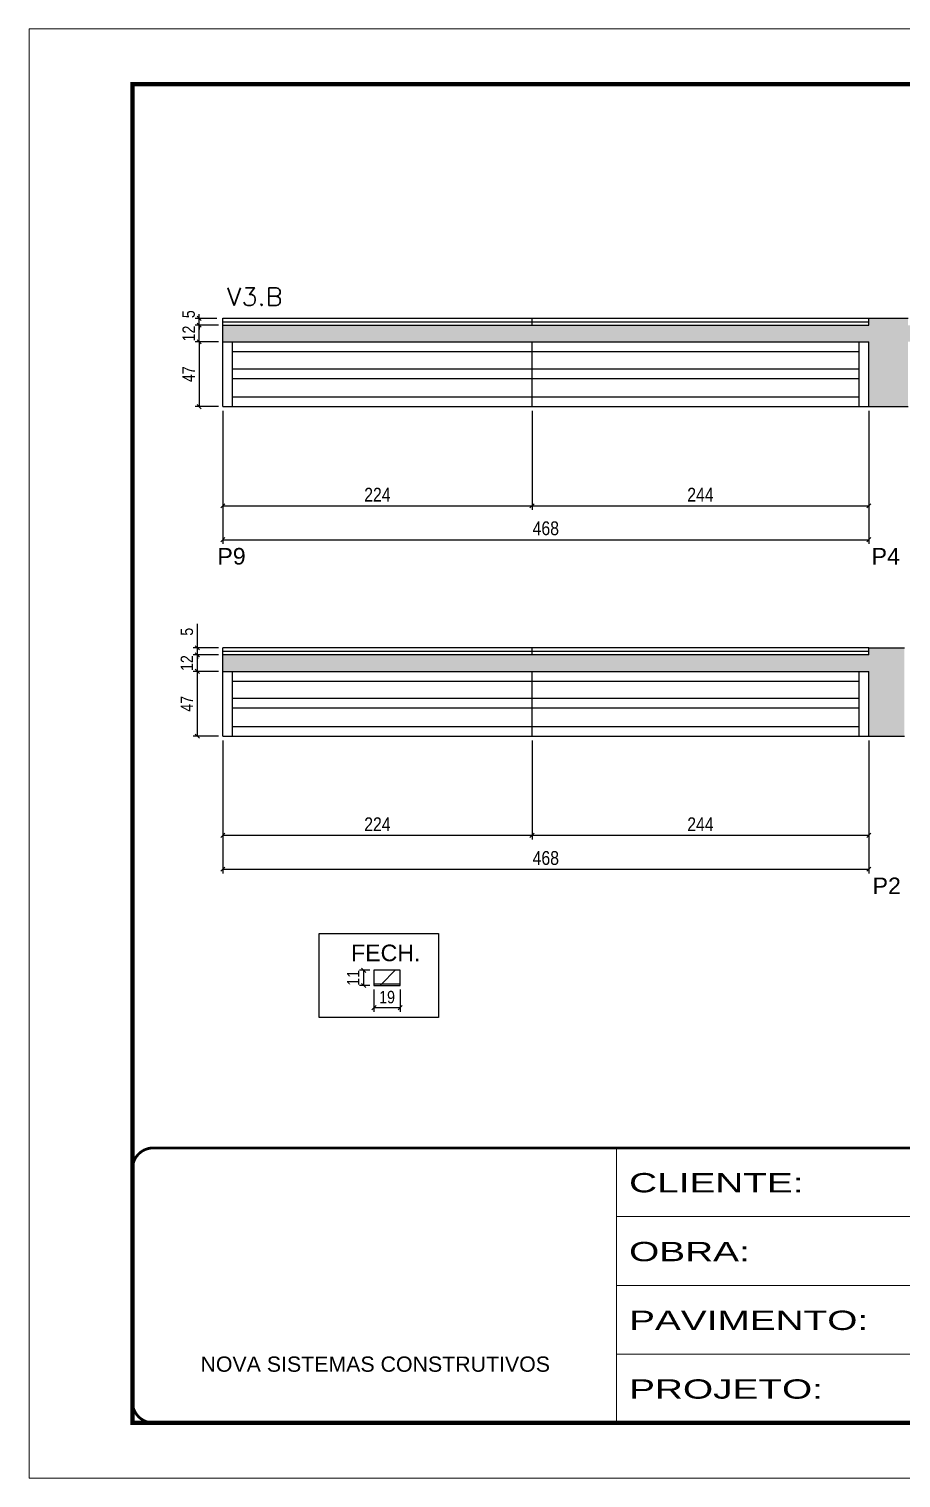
# Model space of a CAD drawing. Extents: x -10448 to -1189, y -11772 to 17235.
# Drawn here: x -10448 to -9817, y 13497 to 14547 of the extents above; entities that cross this region are included whole.
import ezdxf

# ---------------------------------------------------------------- set-up
doc = ezdxf.new("R2010")
doc.units = 0
doc.linetypes.add('CONTINUO', pattern=[0])
doc.linetypes.add('DASHED', pattern=[0.75, 0.5, -0.25])
for name, color, linetype in [('5', 5, 'Continuous'), ('COTA', 241, 'Continuous'), ('Painéis', 200, 'Continuous'), ('Reaproveitamento', 251, 'Continuous'), ('SARR_2.2x7', 40, 'Continuous'), ('SARR_EDITAR', 141, 'Continuous')]:
    doc.layers.add(name, color=color, linetype=linetype)
for name, color, linetype, lineweight in [('Folhas', 255, 'Continuous', 9), ('SARRAFO DE PRESSAO', 251, 'DASHED', 9), ('Texto Seção', 7, 'Continuous', 15)]:
    doc.layers.add(name, color=color, linetype=linetype, lineweight=lineweight)
doc.styles.add('ARIAL', font='arial.ttf')
doc.styles.add('COTA TECNICA', font='techl___.ttf', dxfattribs={"height": 10})
doc.styles.add('COTA TECNICA-50', font='techl___.ttf', dxfattribs={"height": 9})
doc.styles.add('REGUA-120', font='ROMANS.shx', dxfattribs={"height": 15})
doc.styles.get("Standard").update_dxf_attribs({"font": 'arial.ttf'})
doc.styles.add('Tecnologia', font='')
doc.styles.get('Tecnologia').set_extended_font_data('Forgotten Futurist')
doc.dimstyles.new('COTA PAINEL-50', dxfattribs={"dimtxt": 9, "dimasz": 3, "dimexe": 3, "dimexo": 3, "dimgap": 3, "dimtad": 1, "dimdec": 1, "dimzin": 12, "dimdsep": 46, "dimtxsty": 'COTA TECNICA-50', "dimblk1": 'OBLIQUE', "dimblk2": 'OBLIQUE', "dimsah": 1, "dimcen": 0.9, "dimclrd": 4, "dimclre": 4, "dimclrt": 240, "dimadec": 1, "dimazin": 3, "dimtfac": 1, "dimtdec": 1, "dimtmove": 0, "dimatfit": 3, "dimfxl": 1, "dimtolj": 1, "dimtzin": 12, "dimarcsym": 0})
doc.dimstyles.new('PAINEL', dxfattribs={"dimtxt": 10, "dimasz": 3, "dimexe": 3, "dimexo": 3, "dimgap": 3, "dimtad": 1, "dimdec": 1, "dimzin": 12, "dimdsep": 46, "dimtxsty": 'COTA TECNICA', "dimblk1": 'OBLIQUE', "dimblk2": 'OBLIQUE', "dimsah": 1, "dimcen": 0.9, "dimclrd": 4, "dimclre": 4, "dimclrt": 240, "dimadec": 1, "dimazin": 3, "dimtfac": 1, "dimtdec": 1, "dimtmove": 0, "dimatfit": 3, "dimfxl": 1, "dimtolj": 1, "dimtzin": 12, "dimarcsym": 0})
pattern_1 = [(45, (-139469.283, -9207.377), (-11.2253202, 11.2253202), [])]

# ---------------------------------------------------------------- blocks, each defined once
blk = doc.blocks.new('9999999999')
at = {"color": 30, "linetype": 'CONTINUO'}
for p, q in [((98564.6, 34230.2), (98564.6, 34429.4)), ((98564.6, 34379.6), (99584, 34379.6)), ((98564.6, 34329.8), (99488, 34329.8)), ((98564.6, 34280), (99488, 34280))]:
    blk.add_line(p, q, dxfattribs=at)
at = {"color": 30, "linetype": 'CONTINUO', "const_width": 2}
blk.add_lwpolyline([(99584, 34230.2), (99584, 34414.4, 0.414214), (99569, 34429.4), (98229, 34429.4, 0.414214), (98214, 34414.4), (98214, 34245.2, 0.414214), (98229, 34230.2), (99584, 34230.2)], format="xyb", dxfattribs=at)
at = {"layer": 'Folhas'}
blk.add_lwpolyline([(98139, 34190.2), (99624, 34190.2), (99624, 35240.2), (98139, 35240.2)], close=True, dxfattribs=at)
at = {"layer": 'Folhas', "color": 30, "const_width": 3}
blk.add_lwpolyline([(98214, 34230.2), (99584, 34230.2), (99584, 35200.2), (98214, 35200.2)], close=True, dxfattribs=at)
at = {"color": 7, "linetype": 'Continuous', "ltscale": 5, "style": 'ARIAL'}
blk.add_text('NOVA SISTEMAS CONSTRUTIVOS', height=11.059, dxfattribs=at).set_placement((98263.2, 34267.2))
at = {"layer": 'Folhas', "color": 7, "style": 'Tecnologia', "width": 1.5}
for s, p in [('CLIENTE:', (98573.7, 34397.2)), ('OBRA:', (98573.7, 34347.3)), ('PAVIMENTO:', (98573.7, 34297.5)), ('PROJETO:', (98573.7, 34247.7))]:
    blk.add_text(s, height=14, dxfattribs=at).set_placement(p)
blk = doc.blocks.new('_Oblique')
at = {"color": 0, "linetype": 'ByBlock', "lineweight": -2}
blk.add_line((-0.5, -0.5), (0.5, 0.5), dxfattribs=at)
blk = doc.blocks.new('*D166')
at = {"layer": 'COTA', "color": 4, "linetype": 'ByBlock', "lineweight": -2, "transparency": 16777216}
for p, q in [((-10326.3, 14098.6), (-10326.3, 14116.1)), ((-10310.9, 14098.6), (-10329.3, 14098.6)), ((-10310.9, 14093.6), (-10329.3, 14093.6)), ((-10326.3, 14093.6), (-10326.3, 14098.6)), ((-10326.3, 14093.6), (-10326.3, 14090.6))]:
    blk.add_line(p, q, dxfattribs=at)
at = {"layer": 'Defpoints', "color": 0, "linetype": 'ByBlock', "transparency": 16777216}
for p in [(-10326.3, 14098.6), (-10307.9, 14098.6), (-10307.9, 14093.6)]:
    blk.add_point(p, dxfattribs=at)
at = {"layer": 'COTA', "color": 4, "linetype": 'ByBlock', "lineweight": -2, "transparency": 16777216, "xscale": 3, "yscale": 3, "zscale": 3}
for p, rotation in [((-10326.3, 14098.6), 270), ((-10326.3, 14093.6), 90)]:
    blk.add_blockref('_Oblique', p, dxfattribs=dict(at, rotation=rotation))
at = {"layer": 'COTA', "color": 240, "linetype": 'ByBlock', "transparency": 16777216, "insert": (-10333.9, 14110.3), "char_height": 9, "attachment_point": 5, "rotation": 90, "style": 'COTA TECNICA-50'}
blk.add_mtext('\\A1;5', dxfattribs=at)
blk = doc.blocks.new('*D145')
at = {"layer": 'COTA', "color": 4, "linetype": 'ByBlock', "lineweight": -2, "transparency": 16777216}
for p, q in [((-10307.9, 14270.4), (-10307.9, 14198.6)), ((-10083.9, 14270.4), (-10083.9, 14198.6)), ((-10307.9, 14201.6), (-10083.9, 14201.6))]:
    blk.add_line(p, q, dxfattribs=at)
at = {"layer": 'Defpoints', "color": 0, "linetype": 'ByBlock', "transparency": 16777216}
for p in [(-10307.9, 14273.4), (-10083.9, 14273.4), (-10083.9, 14201.6)]:
    blk.add_point(p, dxfattribs=at)
at = {"layer": 'COTA', "color": 4, "linetype": 'ByBlock', "lineweight": -2, "transparency": 16777216, "xscale": 3, "yscale": 3, "zscale": 3, "rotation": 180}
blk.add_blockref('_Oblique', (-10307.9, 14201.6), dxfattribs=at)
at = {"layer": 'COTA', "color": 4, "linetype": 'ByBlock', "lineweight": -2, "transparency": 16777216, "xscale": 3, "yscale": 3, "zscale": 3}
blk.add_blockref('_Oblique', (-10083.9, 14201.6), dxfattribs=at)
at = {"layer": 'COTA', "color": 240, "linetype": 'ByBlock', "transparency": 16777216, "insert": (-10195.9, 14209.6), "char_height": 10, "attachment_point": 5, "style": 'COTA TECNICA'}
blk.add_mtext('\\A1;224', dxfattribs=at)
blk = doc.blocks.new('*D167')
at = {"layer": 'COTA', "color": 4, "linetype": 'ByBlock', "lineweight": -2, "transparency": 16777216}
for p, q in [((-10307.9, 14270.4), (-10307.9, 14174)), ((-9839.9, 14270.4), (-9839.9, 14174)), ((-10307.9, 14177), (-9839.9, 14177))]:
    blk.add_line(p, q, dxfattribs=at)
at = {"layer": 'Defpoints', "color": 0, "linetype": 'ByBlock', "transparency": 16777216}
for p in [(-10307.9, 14273.4), (-9839.9, 14273.4), (-9839.9, 14177)]:
    blk.add_point(p, dxfattribs=at)
at = {"layer": 'COTA', "color": 4, "linetype": 'ByBlock', "lineweight": -2, "transparency": 16777216, "xscale": 3, "yscale": 3, "zscale": 3, "rotation": 180}
blk.add_blockref('_Oblique', (-10307.9, 14177), dxfattribs=at)
at = {"layer": 'COTA', "color": 4, "linetype": 'ByBlock', "lineweight": -2, "transparency": 16777216, "xscale": 3, "yscale": 3, "zscale": 3}
blk.add_blockref('_Oblique', (-9839.9, 14177), dxfattribs=at)
at = {"layer": 'COTA', "color": 240, "linetype": 'ByBlock', "transparency": 16777216, "insert": (-10073.9, 14185.2), "char_height": 10, "attachment_point": 5, "style": 'COTA TECNICA'}
blk.add_mtext('\\A1;468', dxfattribs=at)
blk = doc.blocks.new('*D146')
at = {"layer": 'COTA', "color": 4, "linetype": 'ByBlock', "lineweight": -2, "transparency": 16777216}
for p, q in [((-10083.9, 14270.4), (-10083.9, 14198.6)), ((-9839.9, 14270.4), (-9839.9, 14198.6)), ((-10083.9, 14201.6), (-9839.9, 14201.6))]:
    blk.add_line(p, q, dxfattribs=at)
at = {"layer": 'Defpoints', "color": 0, "linetype": 'ByBlock', "transparency": 16777216}
for p in [(-10083.9, 14273.4), (-9839.9, 14273.4), (-9839.9, 14201.6)]:
    blk.add_point(p, dxfattribs=at)
at = {"layer": 'COTA', "color": 4, "linetype": 'ByBlock', "lineweight": -2, "transparency": 16777216, "xscale": 3, "yscale": 3, "zscale": 3, "rotation": 180}
blk.add_blockref('_Oblique', (-10083.9, 14201.6), dxfattribs=at)
at = {"layer": 'COTA', "color": 4, "linetype": 'ByBlock', "lineweight": -2, "transparency": 16777216, "xscale": 3, "yscale": 3, "zscale": 3}
blk.add_blockref('_Oblique', (-9839.9, 14201.6), dxfattribs=at)
at = {"layer": 'COTA', "color": 240, "linetype": 'ByBlock', "transparency": 16777216, "insert": (-9961.9, 14209.6), "char_height": 10, "attachment_point": 5, "style": 'COTA TECNICA'}
blk.add_mtext('\\A1;244', dxfattribs=at)
blk = doc.blocks.new('*D150')
at = {"layer": 'COTA', "color": 4, "linetype": 'ByBlock', "lineweight": -2, "transparency": 16777216}
for p, q in [((-10307.9, 14031.6), (-10307.9, 13959.8)), ((-10083.9, 14031.6), (-10083.9, 13959.8)), ((-10307.9, 13962.8), (-10083.9, 13962.8))]:
    blk.add_line(p, q, dxfattribs=at)
at = {"layer": 'Defpoints', "color": 0, "linetype": 'ByBlock', "transparency": 16777216}
for p in [(-10307.9, 14034.6), (-10083.9, 14034.6), (-10083.9, 13962.8)]:
    blk.add_point(p, dxfattribs=at)
at = {"layer": 'COTA', "color": 4, "linetype": 'ByBlock', "lineweight": -2, "transparency": 16777216, "xscale": 3, "yscale": 3, "zscale": 3, "rotation": 180}
blk.add_blockref('_Oblique', (-10307.9, 13962.8), dxfattribs=at)
at = {"layer": 'COTA', "color": 4, "linetype": 'ByBlock', "lineweight": -2, "transparency": 16777216, "xscale": 3, "yscale": 3, "zscale": 3}
blk.add_blockref('_Oblique', (-10083.9, 13962.8), dxfattribs=at)
at = {"layer": 'COTA', "color": 240, "linetype": 'ByBlock', "transparency": 16777216, "insert": (-10195.9, 13970.8), "char_height": 10, "attachment_point": 5, "style": 'COTA TECNICA'}
blk.add_mtext('\\A1;224', dxfattribs=at)
blk = doc.blocks.new('*D151')
at = {"layer": 'COTA', "color": 4, "linetype": 'ByBlock', "lineweight": -2, "transparency": 16777216}
for p, q in [((-10083.9, 14031.6), (-10083.9, 13959.8)), ((-9839.9, 14031.6), (-9839.9, 13959.8)), ((-10083.9, 13962.8), (-9839.9, 13962.8))]:
    blk.add_line(p, q, dxfattribs=at)
at = {"layer": 'Defpoints', "color": 0, "linetype": 'ByBlock', "transparency": 16777216}
for p in [(-10083.9, 14034.6), (-9839.9, 14034.6), (-9839.9, 13962.8)]:
    blk.add_point(p, dxfattribs=at)
at = {"layer": 'COTA', "color": 4, "linetype": 'ByBlock', "lineweight": -2, "transparency": 16777216, "xscale": 3, "yscale": 3, "zscale": 3, "rotation": 180}
blk.add_blockref('_Oblique', (-10083.9, 13962.8), dxfattribs=at)
at = {"layer": 'COTA', "color": 4, "linetype": 'ByBlock', "lineweight": -2, "transparency": 16777216, "xscale": 3, "yscale": 3, "zscale": 3}
blk.add_blockref('_Oblique', (-9839.9, 13962.8), dxfattribs=at)
at = {"layer": 'COTA', "color": 240, "linetype": 'ByBlock', "transparency": 16777216, "insert": (-9961.9, 13970.8), "char_height": 10, "attachment_point": 5, "style": 'COTA TECNICA'}
blk.add_mtext('\\A1;244', dxfattribs=at)
blk = doc.blocks.new('*D169')
at = {"layer": 'COTA', "color": 4, "linetype": 'ByBlock', "lineweight": -2, "transparency": 16777216}
for p, q in [((-10307.9, 14031.6), (-10307.9, 13935.2)), ((-9839.9, 14031.6), (-9839.9, 13935.2)), ((-10307.9, 13938.2), (-9839.9, 13938.2))]:
    blk.add_line(p, q, dxfattribs=at)
at = {"layer": 'Defpoints', "color": 0, "linetype": 'ByBlock', "transparency": 16777216}
for p in [(-10307.9, 14034.6), (-9839.9, 14034.6), (-9839.9, 13938.2)]:
    blk.add_point(p, dxfattribs=at)
at = {"layer": 'COTA', "color": 4, "linetype": 'ByBlock', "lineweight": -2, "transparency": 16777216, "xscale": 3, "yscale": 3, "zscale": 3, "rotation": 180}
blk.add_blockref('_Oblique', (-10307.9, 13938.2), dxfattribs=at)
at = {"layer": 'COTA', "color": 4, "linetype": 'ByBlock', "lineweight": -2, "transparency": 16777216, "xscale": 3, "yscale": 3, "zscale": 3}
blk.add_blockref('_Oblique', (-9839.9, 13938.2), dxfattribs=at)
at = {"layer": 'COTA', "color": 240, "linetype": 'ByBlock', "transparency": 16777216, "insert": (-10073.9, 13946.3), "char_height": 10, "attachment_point": 5, "style": 'COTA TECNICA'}
blk.add_mtext('\\A1;468', dxfattribs=at)
blk = doc.blocks.new('*D138')
at = {"layer": 'COTA', "color": 4, "linetype": 'ByBlock', "lineweight": -2, "transparency": 16777216}
for p, q in [((-10310.9, 14081.6), (-10329.3, 14081.6)), ((-10326.3, 14034.6), (-10326.3, 14081.6)), ((-10310.9, 14034.6), (-10329.3, 14034.6))]:
    blk.add_line(p, q, dxfattribs=at)
at = {"layer": 'Defpoints', "color": 0, "linetype": 'ByBlock', "transparency": 16777216}
for p in [(-10326.3, 14081.6), (-10307.9, 14081.6), (-10307.9, 14034.6)]:
    blk.add_point(p, dxfattribs=at)
at = {"layer": 'COTA', "color": 4, "linetype": 'ByBlock', "lineweight": -2, "transparency": 16777216, "xscale": 3, "yscale": 3, "zscale": 3}
for p, rotation in [((-10326.3, 14081.6), 90), ((-10326.3, 14034.6), 270)]:
    blk.add_blockref('_Oblique', p, dxfattribs=dict(at, rotation=rotation))
at = {"layer": 'COTA', "color": 240, "linetype": 'ByBlock', "transparency": 16777216, "insert": (-10333.9, 14058.1), "char_height": 9, "attachment_point": 5, "rotation": 90, "style": 'COTA TECNICA-50'}
blk.add_mtext('\\A1;47', dxfattribs=at)
blk = doc.blocks.new('*D139')
at = {"layer": 'COTA', "color": 4, "linetype": 'ByBlock', "lineweight": -2, "transparency": 16777216}
for p, q in [((-10310.9, 14093.6), (-10329.3, 14093.6)), ((-10326.3, 14081.6), (-10326.3, 14093.6)), ((-10310.9, 14081.6), (-10329.3, 14081.6))]:
    blk.add_line(p, q, dxfattribs=at)
at = {"layer": 'Defpoints', "color": 0, "linetype": 'ByBlock', "transparency": 16777216}
for p in [(-10326.3, 14093.6), (-10307.9, 14093.6), (-10307.9, 14081.6)]:
    blk.add_point(p, dxfattribs=at)
at = {"layer": 'COTA', "color": 4, "linetype": 'ByBlock', "lineweight": -2, "transparency": 16777216, "xscale": 3, "yscale": 3, "zscale": 3}
for p, rotation in [((-10326.3, 14093.6), 90), ((-10326.3, 14081.6), 270)]:
    blk.add_blockref('_Oblique', p, dxfattribs=dict(at, rotation=rotation))
at = {"layer": 'COTA', "color": 240, "linetype": 'ByBlock', "transparency": 16777216, "insert": (-10333.9, 14087.6), "char_height": 9, "attachment_point": 5, "rotation": 90, "style": 'COTA TECNICA-50'}
blk.add_mtext('\\A1;12', dxfattribs=at)
blk = doc.blocks.new('*D158')
at = {"layer": 'COTA', "color": 4, "linetype": 'ByBlock', "lineweight": -2, "transparency": 16777216}
for p, q in [((-10310.9, 14320.4), (-10328, 14320.4)), ((-10325, 14320.4), (-10325, 14273.4)), ((-10310.9, 14273.4), (-10328, 14273.4))]:
    blk.add_line(p, q, dxfattribs=at)
at = {"layer": 'Defpoints', "color": 0, "linetype": 'ByBlock', "transparency": 16777216}
for p in [(-10307.9, 14320.4), (-10325, 14273.4), (-10307.9, 14273.4)]:
    blk.add_point(p, dxfattribs=at)
at = {"layer": 'COTA', "color": 4, "linetype": 'ByBlock', "lineweight": -2, "transparency": 16777216, "xscale": 3, "yscale": 3, "zscale": 3}
for p, rotation in [((-10325, 14320.4), 90), ((-10325, 14273.4), 270)]:
    blk.add_blockref('_Oblique', p, dxfattribs=dict(at, rotation=rotation))
at = {"layer": 'COTA', "color": 240, "linetype": 'ByBlock', "transparency": 16777216, "insert": (-10332.6, 14296.9), "char_height": 9, "attachment_point": 5, "rotation": 90, "style": 'COTA TECNICA-50'}
blk.add_mtext('\\A1;47', dxfattribs=at)
blk = doc.blocks.new('*D143')
at = {"layer": 'COTA', "color": 4, "linetype": 'ByBlock', "lineweight": -2, "transparency": 16777216}
for p, q in [((-10198.4, 13851), (-10198.4, 13834.9)), ((-10179.4, 13851), (-10179.4, 13834.9)), ((-10179.4, 13837.9), (-10198.4, 13837.9))]:
    blk.add_line(p, q, dxfattribs=at)
at = {"layer": 'Defpoints', "color": 0, "linetype": 'ByBlock', "transparency": 16777216}
for p in [(-10198.4, 13854), (-10179.4, 13854), (-10198.4, 13837.9)]:
    blk.add_point(p, dxfattribs=at)
at = {"layer": 'COTA', "color": 4, "linetype": 'ByBlock', "lineweight": -2, "transparency": 16777216, "xscale": 3, "yscale": 3, "zscale": 3, "rotation": 180}
blk.add_blockref('_Oblique', (-10198.4, 13837.9), dxfattribs=at)
at = {"layer": 'COTA', "color": 4, "linetype": 'ByBlock', "lineweight": -2, "transparency": 16777216, "xscale": 3, "yscale": 3, "zscale": 3}
blk.add_blockref('_Oblique', (-10179.4, 13837.9), dxfattribs=at)
at = {"layer": 'COTA', "color": 240, "linetype": 'ByBlock', "transparency": 16777216, "insert": (-10188.9, 13845.5), "char_height": 9, "attachment_point": 5, "style": 'COTA TECNICA-50'}
blk.add_mtext('\\A1;19', dxfattribs=at)
blk = doc.blocks.new('*D144')
at = {"layer": 'COTA', "color": 4, "linetype": 'ByBlock', "lineweight": -2, "transparency": 16777216}
for p, q in [((-10201.4, 13865), (-10208.8, 13865)), ((-10205.8, 13854), (-10205.8, 13865)), ((-10201.4, 13854), (-10208.8, 13854))]:
    blk.add_line(p, q, dxfattribs=at)
at = {"layer": 'Defpoints', "color": 0, "linetype": 'ByBlock', "transparency": 16777216}
for p in [(-10205.8, 13865), (-10198.4, 13865), (-10198.4, 13854)]:
    blk.add_point(p, dxfattribs=at)
at = {"layer": 'COTA', "color": 4, "linetype": 'ByBlock', "lineweight": -2, "transparency": 16777216, "xscale": 3, "yscale": 3, "zscale": 3}
for p, rotation in [((-10205.8, 13865), 90), ((-10205.8, 13854), 270)]:
    blk.add_blockref('_Oblique', p, dxfattribs=dict(at, rotation=rotation))
at = {"layer": 'COTA', "color": 240, "linetype": 'ByBlock', "transparency": 16777216, "insert": (-10213.4, 13859.5), "char_height": 9, "attachment_point": 5, "rotation": 90, "style": 'COTA TECNICA-50'}
blk.add_mtext('\\A1;11', dxfattribs=at)
blk = doc.blocks.new('*D164')
at = {"layer": 'COTA', "color": 4, "linetype": 'ByBlock', "lineweight": -2, "transparency": 16777216}
for p, q in [((-10310.9, 14332.4), (-10328, 14332.4)), ((-10325, 14320.4), (-10325, 14332.4)), ((-10310.9, 14320.4), (-10328, 14320.4))]:
    blk.add_line(p, q, dxfattribs=at)
at = {"layer": 'Defpoints', "color": 0, "linetype": 'ByBlock', "transparency": 16777216}
for p in [(-10325, 14332.4), (-10307.9, 14332.4), (-10307.9, 14320.4)]:
    blk.add_point(p, dxfattribs=at)
at = {"layer": 'COTA', "color": 4, "linetype": 'ByBlock', "lineweight": -2, "transparency": 16777216, "xscale": 3, "yscale": 3, "zscale": 3}
for p, rotation in [((-10325, 14332.4), 90), ((-10325, 14320.4), 270)]:
    blk.add_blockref('_Oblique', p, dxfattribs=dict(at, rotation=rotation))
at = {"layer": 'COTA', "color": 240, "linetype": 'ByBlock', "transparency": 16777216, "insert": (-10332.6, 14326.4), "char_height": 9, "attachment_point": 5, "rotation": 90, "style": 'COTA TECNICA-50'}
blk.add_mtext('\\A1;12', dxfattribs=at)
blk = doc.blocks.new('*D165')
at = {"layer": 'COTA', "color": 4, "linetype": 'ByBlock', "lineweight": -2, "transparency": 16777216}
for p, q in [((-10312.3, 14337.4), (-10328, 14337.4)), ((-10325, 14337.4), (-10325, 14340.4)), ((-10325, 14332.4), (-10325, 14337.4)), ((-10310.9, 14332.4), (-10328, 14332.4)), ((-10325, 14332.4), (-10325, 14329.4))]:
    blk.add_line(p, q, dxfattribs=at)
at = {"layer": 'Defpoints', "color": 0, "linetype": 'ByBlock', "transparency": 16777216}
for p in [(-10325, 14337.4), (-10309.3, 14337.4), (-10307.9, 14332.4)]:
    blk.add_point(p, dxfattribs=at)
at = {"layer": 'COTA', "color": 4, "linetype": 'ByBlock', "lineweight": -2, "transparency": 16777216, "xscale": 3, "yscale": 3, "zscale": 3}
for p, rotation in [((-10325, 14337.4), 270), ((-10325, 14332.4), 90)]:
    blk.add_blockref('_Oblique', p, dxfattribs=dict(at, rotation=rotation))
at = {"layer": 'COTA', "color": 240, "linetype": 'ByBlock', "transparency": 16777216, "insert": (-10332.6, 14340.4), "char_height": 9, "attachment_point": 5, "rotation": 90, "style": 'COTA TECNICA-50'}
blk.add_mtext('\\A1;5', dxfattribs=at)

msp = doc.modelspace()

# ---------------------------------------------------------------- hatches: boundary and pattern name
at = {"layer": 'COTA', "linetype": 'ByBlock'}
h = msp.add_hatch(dxfattribs=at)
h.set_pattern_fill('AR-CONC', color=256, scale=0.03)
h.set_pattern_definition([(50, (-139469.2827, -9260.478), (5.46554007, -0.47817257), [0.5715, -6.2865]), (355, (-139469.2827, -9260.478), (-1.05730264, 5.73170536), [0.4572, -5.02921753]), (100.4514447, (-139468.827, -9260.518), (4.40823741, 5.25353256), [0.48570026, -5.34270734]), (46.1842, (-139469.283, -9258.954), (8.13237123, -1.26126984), [0.85725, -9.42975]), (96.6355576, (-139468.605, -9259.059), (7.122124, 7.42278374), [0.7285507, -8.01406824]), (351.184151, (-139469.283, -9258.954), (7.122124, 7.42278374), [0.685799, -7.54379196]), (21, (-139468.5207, -9259.335), (4.54843174, -3.06795595), [0.5715, -6.2865]), (326, (-139468.5207, -9259.335), (1.85406085, 5.52563898), [0.4572, -5.0292]), (71.451445, (-139468.1417, -9259.591), (6.40249258, 2.45768307), [0.48570026, -5.34269813]), (37.5, (-139469.2827, -9260.4782), (0.092658098, 2.536651166), [0, -4.96824, 0, -5.1054, 0, -5.04825]), (7.5, (-139469.2827, -9260.4782), (2.004589875, 3.005417245), [0, -2.91084, 0, -4.85394, 0, -1.92405]), (327.5, (-139470.982, -9260.4782), (4.067717855, -0.17186232), [0, -1.905, 0, -5.9436, 0, -7.8867]), (317.5, (-139471.744, -9260.478), (4.44387544, 0.76279473), [0, -2.4765, 0, -3.94716, 0, -5.6007])])
h.paths.add_polyline_path([(-9839.89, 14273.42), (-9811.45, 14273.42), (-9811.45, 14320.42), (-9587.45, 14320.42), (-9343.45, 14320.42), (-9343.45, 14332.42), (-9587.45, 14332.42), (-9811.45, 14332.42), (-9811.45, 14337.42), (-9839.89, 14337.42), (-9839.89, 14332.42), (-10083.89, 14332.42), (-10307.89, 14332.42), (-10307.89, 14320.42), (-10083.89, 14320.42), (-9839.89, 14320.42)])
h = msp.add_hatch(dxfattribs=at)
h.set_pattern_fill('AR-CONC', color=256, scale=0.03)
h.set_pattern_definition([(50, (-142652.7827, -18449.079), (5.46554007, -0.47817257), [0.5715, -6.2865]), (355, (-142652.7827, -18449.079), (-1.05730264, 5.73170536), [0.4572, -5.02921753]), (100.4514447, (-142652.327, -18449.119), (4.40823741, 5.25353256), [0.48570026, -5.34270734]), (46.1842, (-142652.783, -18447.555), (8.13237123, -1.26126984), [0.85725, -9.42975]), (96.6355576, (-142652.105, -18447.66), (7.122124, 7.42278374), [0.7285507, -8.01406824]), (351.184151, (-142652.783, -18447.555), (7.122124, 7.42278374), [0.685799, -7.54379196]), (21, (-142652.0207, -18447.936), (4.54843174, -3.06795595), [0.5715, -6.2865]), (326, (-142652.0207, -18447.936), (1.85406085, 5.52563898), [0.4572, -5.0292]), (71.451445, (-142651.6417, -18448.1917), (6.40249258, 2.45768307), [0.48570026, -5.34269813]), (37.5, (-142652.7827, -18449.079), (0.092658098, 2.536651166), [0, -4.96824, 0, -5.1054, 0, -5.04825]), (7.5, (-142652.7827, -18449.079), (2.004589875, 3.005417245), [0, -2.91084, 0, -4.85394, 0, -1.92405]), (327.5, (-142654.482, -18449.079), (4.067717855, -0.17186232), [0, -1.905, 0, -5.9436, 0, -7.8867]), (317.5, (-142655.244, -18449.079), (4.44387544, 0.76279473), [0, -2.4765, 0, -3.94716, 0, -5.6007])])
h.paths.add_polyline_path([(-9814.16, 14098.6), (-9839.89, 14098.6), (-9839.89, 14093.6), (-10307.89, 14093.6), (-10307.89, 14081.6), (-9839.89, 14081.6), (-9839.89, 14034.6), (-9814.16, 14034.6)])
at = {"layer": 'Reaproveitamento', "linetype": 'ByBlock'}
h = msp.add_hatch(dxfattribs=at)
h.set_pattern_fill('ANSI31', color=256, scale=5)
h.set_pattern_definition(pattern_1)
h.paths.add_polyline_path([(-10198.4, 13865), (-10198.4, 13855), (-10179.4, 13855), (-10179.4, 13865)])
h = msp.add_hatch(dxfattribs=at)
h.set_pattern_fill('ANSI31', color=256, scale=5)
h.set_pattern_definition(pattern_1)
h.paths.add_polyline_path([(-10198.4, 13855), (-10198.4, 13854), (-10179.4, 13854), (-10179.4, 13855)])

# ---------------------------------------------------------------- linework, layer by layer
at = {"linetype": 'ByBlock'}
msp.add_lwpolyline([(-10238.12, 13891.68), (-10151.63, 13891.68), (-10151.63, 13830.88), (-10238.12, 13830.88)], close=True, dxfattribs=at)
at = {"layer": 'COTA', "linetype": 'ByBlock'}
for p, q in [((-9839.89, 14337.42), (-9811.45, 14337.42)), ((-9839.89, 14273.42), (-9811.45, 14273.42)), ((-10307.89, 14081.6), (-10307.89, 14093.6)), ((-9839.89, 14098.6), (-9814.16, 14098.6)), ((-9839.89, 14034.6), (-9814.16, 14034.6))]:
    msp.add_line(p, q, dxfattribs=at)
at = {"layer": 'Painéis', "linetype": 'Continuous'}
for p, q in [((-10307.89, 14332.42), (-10307.89, 14337.42)), ((-10083.89, 14332.42), (-10083.89, 14337.42)), ((-10083.89, 14332.42), (-10083.89, 14337.42)), ((-9839.89, 14332.42), (-9839.89, 14337.42)), ((-10307.89, 14093.6), (-10307.89, 14098.6)), ((-10083.89, 14093.6), (-10083.89, 14098.6)), ((-9839.89, 14093.6), (-9839.89, 14098.6))]:
    msp.add_line(p, q, dxfattribs=at)
at = {"layer": 'Painéis', "linetype": 'ByBlock'}
for p, q in [((-10307.89, 14320.42), (-10307.89, 14332.42)), ((-10307.89, 14320.42), (-10083.89, 14320.42)), ((-10307.89, 14273.42), (-10307.89, 14320.42)), ((-10083.89, 14273.42), (-10083.89, 14320.42)), ((-10083.89, 14320.42), (-9839.89, 14320.42)), ((-10083.89, 14273.42), (-10083.89, 14320.42)), ((-9839.89, 14273.42), (-9839.89, 14320.42)), ((-10307.89, 14273.42), (-10083.89, 14273.42)), ((-10284.45, 14273.42), (-10083.89, 14273.42)), ((-10083.89, 14273.42), (-9839.89, 14273.42)), ((-10307.89, 14081.6), (-9839.89, 14081.6)), ((-10307.89, 14034.6), (-10307.89, 14081.6)), ((-10083.89, 14034.6), (-10083.89, 14081.6)), ((-9839.89, 14034.6), (-9839.89, 14081.6)), ((-10307.89, 14034.6), (-9839.89, 14034.6)), ((-10198.4, 13865), (-10198.4, 13854)), ((-10179.4, 13865), (-10198.4, 13865)), ((-10179.4, 13854), (-10179.4, 13865)), ((-10198.4, 13854), (-10179.4, 13854))]:
    msp.add_line(p, q, dxfattribs=at)
at = {"layer": 'Painéis', "linetype": 'Continuous'}
for points in [[(-10307.89, 14337.42), (-10083.89, 14337.42)], [(-10083.89, 14337.42), (-9839.89, 14337.42)], [(-10307.89, 14332.42), (-10083.89, 14332.42)], [(-10083.89, 14332.42), (-9839.89, 14332.42)], [(-9839.89, 14098.6), (-10307.89, 14098.6)], [(-9839.89, 14093.6), (-10307.89, 14093.6)]]:
    msp.add_lwpolyline(points, dxfattribs=at)
at = {"layer": 'SARR_2.2x7', "linetype": 'Continuous'}
for p, q in [((-10300.89, 14273.42), (-10300.89, 14320.42)), ((-10300.89, 14313.42), (-10083.89, 14313.42)), ((-10083.89, 14313.42), (-9846.89, 14313.42)), ((-9846.89, 14273.42), (-9846.89, 14320.42)), ((-10300.89, 14300.92), (-10083.89, 14300.92)), ((-10300.89, 14293.92), (-10083.89, 14293.92)), ((-10083.89, 14300.92), (-9846.89, 14300.92)), ((-10083.89, 14293.92), (-9846.89, 14293.92)), ((-10300.89, 14280.42), (-10083.89, 14280.42)), ((-10083.89, 14280.42), (-9846.89, 14280.42)), ((-10300.89, 14034.6), (-10300.89, 14081.6)), ((-9846.89, 14034.6), (-9846.89, 14081.6)), ((-10300.89, 14074.6), (-10083.89, 14074.6)), ((-10083.89, 14074.6), (-9846.89, 14074.6)), ((-10300.89, 14062.1), (-10083.89, 14062.1)), ((-10083.89, 14062.1), (-9846.89, 14062.1)), ((-10300.89, 14055.1), (-10083.89, 14055.1)), ((-10083.89, 14055.1), (-9846.89, 14055.1)), ((-10300.89, 14041.6), (-10083.89, 14041.6)), ((-10083.89, 14041.6), (-9846.89, 14041.6)), ((-10179.4, 13855), (-10198.4, 13855))]:
    msp.add_line(p, q, dxfattribs=at)
at = {"layer": 'SARR_EDITAR', "linetype": 'Continuous'}
for points in [[(-10307.89, 14334.92), (-10083.89, 14334.92)], [(-10083.89, 14334.92), (-9839.89, 14334.92)], [(-9839.89, 14096.1), (-10307.89, 14096.1)]]:
    msp.add_lwpolyline(points, dxfattribs=at)

# ---------------------------------------------------------------- block references
at = {"layer": 'SARRAFO DE PRESSAO', "color": 6, "linetype": 'ByBlock'}
msp.add_blockref('9999999999', (-108587.26, -20693.13), dxfattribs=at)

# ---------------------------------------------------------------- texts
at = {"layer": '5', "linetype": 'Continuous'}
for s, p in [('P9', (-10311.82, 14159.02)), ('P4', (-9837.91, 14159.02)), ('P2', (-9837.18, 13920.19))]:
    msp.add_text(s, height=12, rotation=0.00004, dxfattribs=at).set_placement(p)
at = {"layer": '5', "color": 7, "linetype": 'Continuous'}
msp.add_text('FECH.', height=12, rotation=359.99996, dxfattribs=at).set_placement((-10214.99, 13871.59))
at = {"layer": 'Texto Seção', "style": 'REGUA-120', "width": 1.05}
msp.add_text('V3.B', height=13, dxfattribs=at).set_placement((-10304.89, 14346.61))

# ---------------------------------------------------------------- dimensions: what is measured, and where the dimension line sits
at = {"layer": 'COTA', "linetype": 'ByBlock'}
for base, p1, p2, picture, middle in [((-10325.05, 14337.42), (-10307.89, 14332.42), (-10309.28, 14337.42), '*D165', (-10325.05, 14340.42)), ((-10326.31, 14093.6), (-10307.89, 14081.6), (-10307.89, 14093.6), '*D139', (-10326.31, 14087.6))]:
    dim = msp.add_linear_dim(base=base, p1=p1, p2=p2, angle=90, dimstyle='COTA PAINEL-50', override={"dimtmove": 1}, dxfattribs=at)
    dim.commit()
    dim.dimension.update_dxf_attribs({"geometry": picture, "text_midpoint": middle, "dimtype": 160})
dim = msp.add_linear_dim(base=(-10325.05, 14332.42), p1=(-10307.89, 14320.42), p2=(-10307.89, 14332.42), angle=90, dimstyle='COTA PAINEL-50', dxfattribs=at)
dim.commit()
dim.dimension.update_dxf_attribs({"geometry": '*D164', "text_midpoint": (-10325.05, 14326.42), "dimtype": 160})
for base, p1, p2, picture, middle in [((-10325.05, 14273.42), (-10307.89, 14320.42), (-10307.89, 14273.42), '*D158', (-10332.61, 14296.92)), ((-10326.31, 14098.6), (-10307.89, 14093.6), (-10307.89, 14098.6), '*D166', (-10333.91, 14110.34)), ((-10326.31, 14081.6), (-10307.89, 14034.6), (-10307.89, 14081.6), '*D138', (-10333.87, 14058.1)), ((-10205.83, 13865), (-10198.4, 13854), (-10198.4, 13865), '*D144', (-10213.38, 13859.5))]:
    dim = msp.add_linear_dim(base=base, p1=p1, p2=p2, angle=90, dimstyle='COTA PAINEL-50', dxfattribs=at)
    dim.commit()
    dim.dimension.update_dxf_attribs({"geometry": picture, "text_midpoint": middle})
for base, p1, p2, picture, middle in [((-10083.89, 14201.57), (-10307.89, 14273.42), (-10083.89, 14273.42), '*D145', (-10195.89, 14209.65)), ((-9839.89, 13962.75), (-10083.89, 14034.6), (-9839.89, 14034.6), '*D151', (-9961.89, 13970.82))]:
    dim = msp.add_linear_dim(base=base, p1=p1, p2=p2, dimstyle='PAINEL', override={"dimtmove": 1}, dxfattribs=at)
    dim.commit()
    dim.dimension.update_dxf_attribs({"geometry": picture, "text_midpoint": middle})
for base, p1, p2, dimstyle, picture, middle in [((-9839.89, 14177.03), (-10307.89, 14273.42), (-9839.89, 14273.42), 'PAINEL', '*D167', (-10073.89, 14185.15)), ((-9839.89, 14201.57), (-10083.89, 14273.42), (-9839.89, 14273.42), 'PAINEL', '*D146', (-9961.89, 14209.65)), ((-10083.89, 13962.75), (-10307.89, 14034.6), (-10083.89, 14034.6), 'PAINEL', '*D150', (-10195.89, 13970.82)), ((-9839.89, 13938.21), (-10307.89, 14034.6), (-9839.89, 14034.6), 'PAINEL', '*D169', (-10073.89, 13946.33)), ((-10198.4, 13837.93), (-10179.4, 13854), (-10198.4, 13854), 'COTA PAINEL-50', '*D143', (-10188.9, 13845.5))]:
    dim = msp.add_linear_dim(base=base, p1=p1, p2=p2, dimstyle=dimstyle, dxfattribs=at)
    dim.commit()
    dim.dimension.update_dxf_attribs({"geometry": picture, "text_midpoint": middle})

doc.saveas('drawing.dxf')
